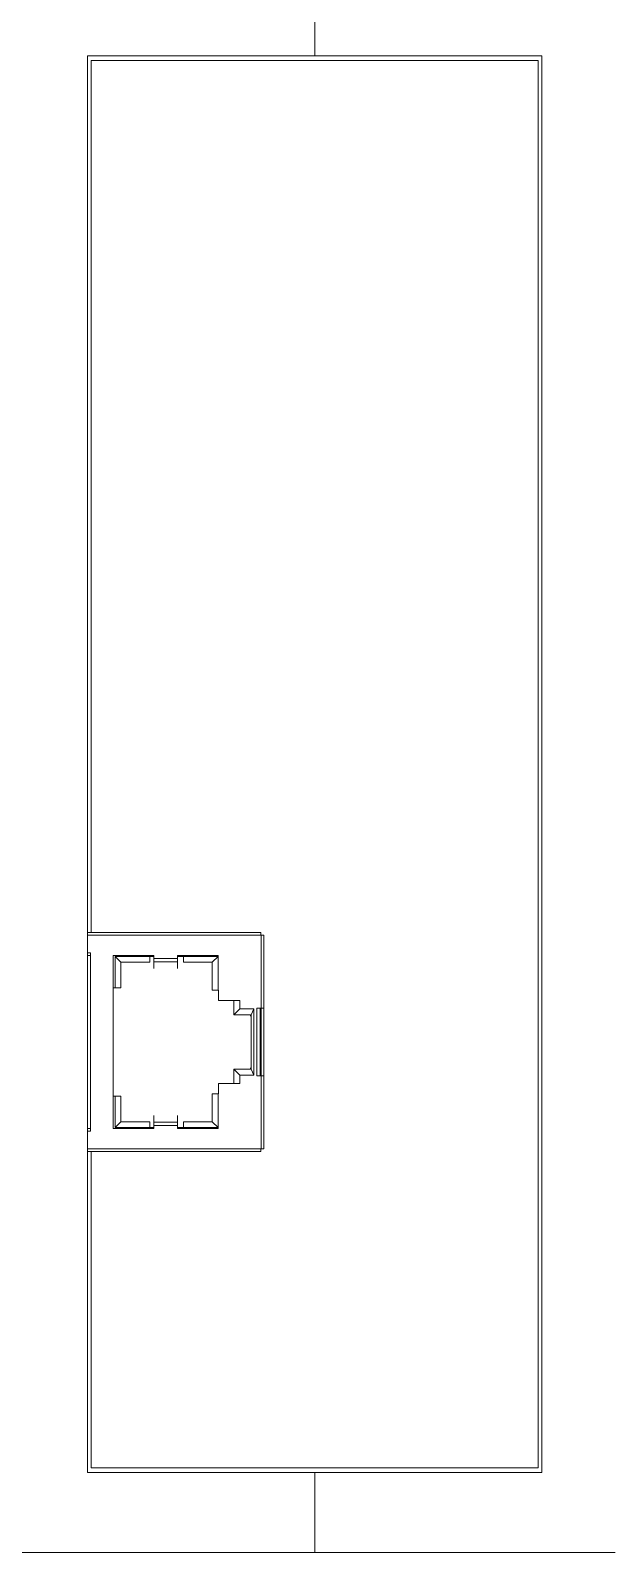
# Model space of a CAD drawing. Header units: millimetres. Extents: x 15 to 265, y 8 to 208.
# Drawn here: x 125.2 to 146.9, y 115 to 172 of the extents above; entities that cross this region are included whole.
import ezdxf

# ---------------------------------------------------------------- set-up
doc = ezdxf.new("R2010")
doc.units = ezdxf.units.MM

msp = doc.modelspace()

# ---------------------------------------------------------------- linework, layer by layer
at = {"color": 7, "linetype": 'Continuous', "lineweight": 15}
for p, q in [((135.855, 171.001), (135.855, 174.001)), ((127.355, 171.001), (135.855, 171.001)), ((127.355, 138.206), (127.355, 171.001)), ((135.855, 171.001), (144.355, 171.001)), ((144.355, 171.001), (144.355, 118.001)), ((144.217, 170.826), (127.492, 170.826)), ((127.492, 170.826), (127.492, 138.206)), ((144.217, 118.176), (144.217, 170.826)), ((127.355, 138.206), (133.843, 138.206)), ((127.355, 138.104), (127.355, 138.206)), ((127.355, 137.444), (127.355, 138.104)), ((127.355, 138.104), (133.843, 138.104)), ((133.843, 138.104), (133.843, 138.206)), ((133.843, 138.104), (133.845, 138.104)), ((133.845, 138.104), (133.845, 135.374)), ((133.946, 138.104), (133.845, 138.104)), ((133.946, 135.374), (133.946, 138.104)), ((127.456, 137.444), (127.355, 137.444)), ((127.355, 137.342), (127.355, 137.444)), ((127.456, 137.342), (127.355, 137.342)), ((127.355, 130.865), (127.355, 137.342)), ((127.456, 137.342), (127.456, 137.444)), ((127.456, 130.865), (127.456, 137.342)), ((129.831, 137.342), (128.307, 137.342)), ((128.307, 137.342), (128.307, 130.865)), ((128.379, 137.308), (128.379, 136.136)), ((129.679, 137.308), (128.379, 137.308)), ((128.379, 137.308), (128.599, 137.088)), ((129.679, 137.308), (129.679, 137.342)), ((129.679, 137.088), (129.679, 137.308)), ((129.679, 137.304), (129.831, 137.304)), ((129.831, 137.224), (129.831, 137.342)), ((132.236, 137.342), (130.72, 137.342)), ((130.72, 137.342), (130.72, 137.224)), ((130.72, 137.304), (130.949, 137.304)), ((130.949, 137.342), (130.949, 137.308)), ((132.236, 137.308), (130.949, 137.308)), ((130.949, 137.308), (130.949, 137.088)), ((132.236, 137.308), (132.016, 137.088)), ((132.236, 136.047), (132.236, 137.342)), ((129.679, 137.088), (128.599, 137.088)), ((128.599, 136.136), (128.599, 137.088)), ((130.72, 137.224), (129.831, 137.224)), ((129.831, 137.101), (129.831, 137.224)), ((129.831, 137.101), (130.72, 137.101)), ((129.831, 137.101), (129.831, 136.858)), ((130.72, 137.224), (130.72, 137.101)), ((130.72, 136.858), (130.72, 137.101)), ((132.016, 137.088), (130.949, 137.088)), ((132.016, 136.047), (132.016, 137.088)), ((128.307, 136.136), (128.379, 136.136)), ((128.599, 136.136), (128.379, 136.136)), ((132.016, 136.047), (132.236, 136.047)), ((132.257, 136.047), (132.236, 136.047)), ((132.257, 135.659), (132.257, 136.047)), ((133.048, 135.659), (132.257, 135.659)), ((132.829, 135.12), (132.829, 135.659)), ((133.048, 135.34), (133.048, 135.659)), ((133.048, 135.34), (132.829, 135.12)), ((133.476, 135.12), (132.829, 135.12)), ((133.578, 135.34), (133.048, 135.34)), ((133.449, 135.088), (133.44, 135.088)), ((133.449, 135.088), (133.449, 135.12)), ((133.578, 135.34), (133.476, 135.12)), ((133.476, 133.088), (133.476, 135.12)), ((133.578, 132.868), (133.578, 135.34)), ((133.845, 135.374), (133.692, 135.374)), ((133.692, 135.374), (133.692, 132.834)), ((133.819, 135.374), (133.819, 132.834)), ((133.845, 135.374), (133.946, 135.374)), ((133.845, 132.834), (133.845, 135.374)), ((133.946, 135.374), (133.946, 132.834)), ((132.829, 132.548), (132.829, 133.088)), ((133.048, 132.868), (132.829, 133.088)), ((132.829, 133.088), (133.476, 133.088)), ((133.048, 132.548), (133.048, 132.868)), ((133.048, 132.868), (133.578, 132.868)), ((133.44, 133.119), (133.449, 133.119)), ((133.449, 133.088), (133.449, 133.119)), ((133.578, 132.868), (133.476, 133.088)), ((133.692, 132.834), (133.845, 132.834)), ((133.845, 132.834), (133.845, 130.103)), ((133.946, 132.834), (133.845, 132.834)), ((133.946, 130.103), (133.946, 132.834)), ((132.016, 131.119), (132.016, 132.16)), ((132.236, 132.16), (132.016, 132.16)), ((132.236, 132.16), (132.257, 132.16)), ((132.236, 130.865), (132.236, 132.16)), ((132.257, 132.16), (132.257, 132.548)), ((132.257, 132.548), (133.048, 132.548)), ((128.307, 132.072), (128.379, 132.072)), ((128.379, 132.072), (128.379, 130.899)), ((128.599, 132.072), (128.379, 132.072)), ((128.599, 132.072), (128.599, 131.119)), ((128.379, 130.899), (128.599, 131.119)), ((128.599, 131.119), (129.679, 131.119)), ((129.679, 130.899), (129.679, 131.119)), ((129.831, 131.349), (129.831, 131.106)), ((129.831, 130.984), (129.831, 131.106)), ((130.72, 131.106), (129.831, 131.106)), ((130.72, 131.106), (130.72, 131.349)), ((130.72, 131.106), (130.72, 130.984)), ((130.949, 131.119), (130.949, 130.899)), ((130.949, 131.119), (132.016, 131.119)), ((132.236, 130.899), (132.016, 131.119)), ((127.355, 130.865), (127.456, 130.865)), ((127.355, 130.763), (127.355, 130.865)), ((127.355, 130.103), (127.355, 130.763)), ((127.355, 130.763), (127.456, 130.763)), ((127.456, 130.763), (127.456, 130.865)), ((128.307, 130.865), (129.831, 130.865)), ((128.379, 130.899), (129.679, 130.899)), ((129.831, 130.903), (129.679, 130.903)), ((129.679, 130.865), (129.679, 130.899)), ((129.831, 130.865), (129.831, 130.984)), ((129.831, 130.984), (130.72, 130.984)), ((130.72, 130.984), (130.72, 130.865)), ((130.949, 130.903), (130.72, 130.903)), ((130.72, 130.865), (132.236, 130.865)), ((130.949, 130.899), (130.949, 130.865)), ((130.949, 130.899), (132.236, 130.899)), ((133.843, 130.103), (127.355, 130.103)), ((127.355, 130.001), (127.355, 130.103)), ((133.843, 130.001), (127.355, 130.001)), ((127.355, 118.001), (127.355, 130.001)), ((127.492, 130.001), (127.492, 118.176)), ((133.845, 130.103), (133.843, 130.103)), ((133.843, 130.001), (133.843, 130.103)), ((133.845, 130.103), (133.946, 130.103)), ((135.855, 118.001), (127.355, 118.001)), ((127.492, 118.176), (144.217, 118.176)), ((135.855, 115.001), (135.855, 118.001)), ((144.355, 118.001), (135.855, 118.001)), ((135.855, 115.001), (124.605, 115.001)), ((147.105, 115.001), (135.855, 115.001))]:
    msp.add_line(p, q, dxfattribs=at)

doc.saveas('drawing.dxf')
